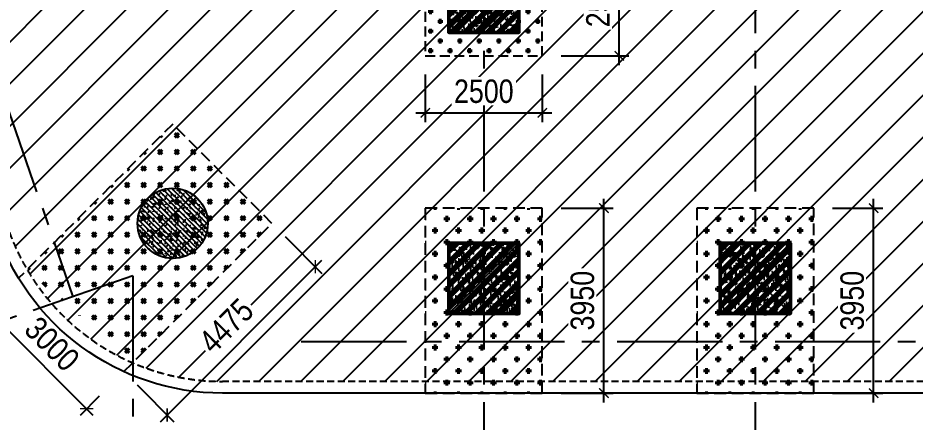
# Model space of a CAD drawing. Header units: millimetres. Extents: x -80883 to 1373228, y -532110 to 182357.
# Drawn here: x 1283684 to 1302852, y -337043 to -328416 of the extents above; entities that cross this region are included whole.
import ezdxf

# ---------------------------------------------------------------- set-up
doc = ezdxf.new("R2010")
doc.units = ezdxf.units.MM
doc.header["$LTSCALE"] = 100
doc.header["$PDMODE"] = 32
doc.header["$PDSIZE"] = 2.5
for name, pattern in [('CENTER2', [1.125, 0.75, -0.125, 0.125, -0.125]), ('DASHED', [4.5, 3, -1.5]), ('HIDDEN', [0.375, 0.25, -0.125])]:
    doc.linetypes.add(name, pattern=pattern)
doc.layers.add('0-Hatch', color=250, linetype='Continuous', lineweight=40)
doc.layers.add('KT-Net cot vach', color=6, linetype='Continuous', lineweight=50)
for name, color, linetype in [('0-khuat', 3, 'HIDDEN'), ('ccu11-Khuat', 9, 'DASHED'), ('ccu11-Manh', 8, 'Continuous'), ('ccu12-Hatch', 250, 'Continuous'), ('ccu12-Thay', 7, 'Continuous'), ('ccu12-Truc', 13, 'CENTER2'), ('KC-Betong', 6, 'Continuous'), ('KC2-DIM', 251, 'Continuous')]:
    doc.layers.add(name, color=color, linetype=linetype)
doc.styles.add('Arial Narrow', font='ARIALN.TTF')
doc.dimstyles.new('ccu12-200', dxfattribs={"dimscale": 200, "dimtxt": 2.5, "dimasz": 1, "dimexe": 1, "dimexo": 2, "dimgap": 1, "dimtad": 1, "dimdec": 0, "dimrnd": 5, "dimdsep": 46, "dimtxsty": 'Arial Narrow', "dimblk": 'ARCHTICK', "dimcen": -1, "dimdle": 1, "dimclrd": 256, "dimclre": 256, "dimclrt": 3, "dimadec": 0, "dimazin": 2, "dimtfac": 0.1, "dimtdec": 0, "dimtmove": 0, "dimatfit": 1, "dimldrblk": 'ARCHTICK', "dimfxl": 1, "dimtvp": 0.8333333333333334, "dimtolj": 1, "dimtzin": 12, "dimarcsym": 0})

# ---------------------------------------------------------------- blocks, each defined once
blk = doc.blocks.new('MC3000X3000')
at = {"layer": '0-Hatch', "ltscale": 2}
h = blk.add_hatch(dxfattribs=at)
h.set_pattern_fill('CROSS', color=256, scale=1000, style=0)
h.set_pattern_definition([(360, (0, -4.656612873077393e-10), (250, 250), [125, -375]), (90, (62.5, -62.50000000046566), (-250, 250), [125, -375])])
h.paths.add_polyline_path([(7876789.000000002, 1547059), (7876789.000000002, 1550059), (7873789.000000002, 1550059), (7873789.000000002, 1547059)])
at = {"layer": '0-khuat', "ltscale": 10}
blk.add_lwpolyline([(7873789.000000002, 1547059), (7876789.000000002, 1547059), (7876789.000000002, 1550059), (7873789.000000002, 1550059)], close=True, dxfattribs=at)
blk = doc.blocks.new('MBKC-T1-PN')
at = {"layer": '0-Hatch', "ltscale": 2}
h = blk.add_hatch(dxfattribs=at)
h.set_pattern_fill('CROSS', color=256, scale=1000, angle=135, style=0)
h.set_pattern_definition([(135, (6718055.861161813, -4505725.442572335), (-353.5533905932738, 5.684341886080801e-14), [125, -375]), (225, (6718055.861161813, -4505637.054224686), (-5.684341886080801e-14, -353.5533905932738), [125, -375])])
h.paths.add_polyline_path([(54389.03549052868, -29930.43649240612), (51279.08884405717, -33040.38313887757), (53536.80464432272, -35025.3080257313), (56510.35583408829, -32051.75683596573)])
h = blk.add_hatch(dxfattribs=at)
h.set_pattern_fill('CROSS', color=256, scale=1000.000000000016, angle=90.00000000000001, style=0)
h.set_pattern_definition([(90, (1609595.804172537, -7908515.61660423), (-250.000000000004, 250.0000000000039), [125.000000000002, -375.0000000000059]), (180, (1609658.304172537, -7908453.11660423), (-250.0000000000039, -250.000000000004), [125.000000000002, -375.0000000000059])])
h.paths.add_polyline_path([(62286.80417251051, -31726.61660410499), (59786.80417251051, -31726.61660410499), (59786.80417251051, -35676.61506945355), (62286.80417251051, -35676.61506945355)])
h = blk.add_hatch(dxfattribs=at)
h.set_pattern_fill('CROSS', color=256, scale=1000.000000000016, angle=90.00000000000001, style=0)
h.set_pattern_definition([(90, (1615395.804326333, -7908515.616751778), (-250.000000000004, 250.0000000000039), [125.000000000002, -375.0000000000059]), (180, (1615458.304326333, -7908453.116751778), (-250.0000000000039, -250.000000000004), [125.000000000002, -375.0000000000059])])
h.paths.add_polyline_path([(68086.80432630656, -31726.61675165256), (65586.80432630656, -31726.61675165256), (65586.80432630656, -35676.61521700112), (68086.80432630656, -35676.61521700112)])
at = {"layer": 'ccu12-Hatch', "ltscale": 0.5}
h = blk.add_hatch(dxfattribs=at)
h.set_pattern_fill('ANSI31', color=256, scale=200)
h.set_pattern_definition([(45, (-1232600.871086698, 300749.4537652719), (-449.0128060534577, 449.0128060534577), [])])
edge = h.paths.add_edge_path()
edge.add_arc((39596.5258784194, -12165.34503250691), 24169.46523214078, 82.88137897741478, 110.3519449384467, ccw=False)
edge.add_line((42591.70211395179, 11817.81507882464), (58406.76826363965, 7707.460248947376))
edge.add_arc((57566.76677237987, 4896.279314257787), 2933.997401648627, 22.368302132014207, 73.36346853650582, ccw=False)
edge.add_line((60280.00056402339, 6012.837931064423), (65645.2552123724, -9495.342720050656))
edge.add_arc((69912.35162360128, -7700.789438651875), 4629.096376454211, 202.8094831940485, 267.8461387636046)
edge.add_line((69738.37575314008, -12326.61538209155), (89786.80552536738, -12326.61538209155))
edge.add_line((89786.80552536738, -12326.61538209155), (89786.80552536552, -14486.6249031527))
edge.add_line((89786.80552536552, -14486.6249031527), (90834.7687206131, -14486.62490315287))
edge.add_line((90834.7687206131, -14486.62490315287), (90834.76635349239, -14486.62703115697))
edge.add_line((90834.76635349239, -14486.62703115697), (93582.1413394094, -14486.62703115703))
edge.add_line((93582.1413394094, -14486.62703115703), (93582.14357479545, -14486.50828201312))
edge.add_line((93582.14357479545, -14486.50828201312), (97086.90349016106, -14486.6082508968))
edge.add_line((97086.90349016106, -14486.6082508968), (97086.90349016106, -24426.61538177478))
edge.add_line((97086.90349016106, -24426.61538177478), (89886.80552545143, -24426.6153830188))
edge.add_line((89886.80552545143, -24426.6153830188), (89886.80552545143, -26426.61538159492))
edge.add_line((89886.80552545143, -26426.61538159492), (104609.6535231646, -26426.61538159504))
edge.add_line((104609.6535231646, -26426.61538159504), (105347.4875280627, -29849.06259193434))
edge.add_arc((100503.7394000653, -30535.27201428305), 4892.113990781321, -88.98280526600831, 8.063382661788978, ccw=False)
edge.add_line((100590.5864808073, -35426.61506945355), (55455.55192690738, -35426.61506945355))
edge.add_arc((55461.66778308339, -30567.90211140737), 4858.716807180945, 197.5048071931062, 269.9278795506233, ccw=False)
edge.add_line((50827.94980508671, -32029.33521380113), (46319.23951797537, -19000.21078809898))
edge.add_arc((35342.89111414202, -23363.40948498569), 11811.76223731449, 21.6782725501053, 114.2965891740708)
edge.add_line((30482.82222025329, -12597.84133938845), (15440.22126940242, -17787.66880758357))
edge.add_arc((13548.83679810865, -12297.90464630711), 5806.448636187753, 244.533379235947, 289.01032906862923, ccw=False)
edge.add_arc((51601.22406761372, 27498.46431632899), 60602.85856022522, 217.6298442272399, 228.0027393231647, ccw=False)
edge.add_line((3605.473727127304, -9503.081798993808), (-504.3626536345109, -3435.722267398494))
edge.add_arc((2629.021960851969, -2740.241346217575), 3209.640611350007, 105.4996049737502, 192.5144003469773, ccw=False)
edge.add_line((1771.304140177555, 352.6720043509267), (31190.7288702894, 10495.31749677))
at = {"layer": '0-khuat', "ltscale": 10}
blk.add_lwpolyline([(53344.73795301351, -35217.37471704051), (56510.35583408829, -32051.75683596573), (54389.03549052868, -29930.43649240612), (51096.86313905451, -33222.60884388024)], dxfattribs=at)
for points in [[(62286.80417251051, -35676.61506945355), (62286.80417251051, -31726.61660410499), (59786.80417251051, -31726.61660410499), (59786.80417251051, -35676.61506945355)], [(68086.80432630656, -35676.61521700112), (68086.80432630656, -31726.61675165256), (65586.80432630656, -31726.61675165256), (65586.80432630656, -35676.61521700112)]]:
    blk.add_lwpolyline(points, close=True, dxfattribs=at)
at = {"layer": 'ccu11-Khuat', "ltscale": 0.5, "elevation": -0.1248620286703281}
blk.add_lwpolyline([(100590.5864808073, -35426.61506945355), (55455.55192690738, -35426.61506945355, -0.3269618123751123), (50827.94980508671, -32029.33521380113), (46319.23951797537, -19000.21078809898, 0.4276624970093012), (30482.82222025329, -12597.84133938845), (15440.22126940242, -17787.66880758357, -0.1965409036496166), (11052.14983252855, -17540.17514300876, -0.04529122358984782), (3605.473727127304, -9503.081798993808), (-504.3626536345109, -3435.722267398494, -0.3990343803495413), (1771.304140177555, 352.6720043509267), (31190.7288702894, 10495.31749677, -0.1204403028230274), (42591.70211395179, 11817.81507882464), (58406.76826363965, 7707.460248947376, -0.2262547279600852), (60280.00056402339, 6012.837931064423), (65645.2552123724, -9495.342720050656, 0.2916469557633262), (69738.37575314008, -12326.61538209155), (89786.80552536738, -12326.61538209155)], format="xyb", dxfattribs=at)
at = {"layer": 'ccu12-Thay', "ltscale": 0.5, "elevation": -0.1248620286703281}
blk.add_lwpolyline([(100592.7780615496, -35676.61506945355), (55455.39655799186, -35676.61506945355, -0.3267809868965265), (50590.58009542292, -32107.86709642987), (46084.84347490547, -19087.33587578748, 0.427810969143063), (30575.27555690287, -12830.40478876728), (15521.75718290871, -18023.99886239826, -0.1981128104978065), (10911.61054585082, -17750.02456894092, -0.0454709095100691), (3402.789631705265, -9649.635404628643), (-737.5713195712306, -3537.212389550812, -0.4024491153328594), (1696.951964988839, 591.4787324376521), (31106.50964570185, 10730.72245935566)], format="xyb", dxfattribs=at)
at = {"layer": '0-khuat', "linetype": 'HIDDEN', "ltscale": 10, "xscale": 0.8333333333333373, "yscale": 0.8333333333333373, "zscale": 0.8333333333333373, "rotation": 90}
blk.add_blockref('MC3000X3000', (1351502.637806758, -6589967.449499353), dxfattribs=at)
blk = doc.blocks.new('Grid-ST-flat-3')
at = {"layer": 'ccu12-Truc', "ltscale": 30}
for p, q in [((343189.8455156267, -39014.65546948352), (361219.3016763728, -91236.39007851167)), ((369999.3874795341, -69862.92378625314), (369999.3874795341, -104409.5824195731)), ((375799.3874795341, -69862.92378625314), (375799.3874795341, -104409.5824195731)), ((362499.3874795341, -90794.44285003131), (320490.9257493084, -105297.7856638855)), ((362499.3874795341, -90794.44285003131), (362499.3874795341, -104409.5824195731)), ((366096.2468389729, -92196.27186136931), (425824.0468604038, -92196.27186137077))]:
    blk.add_line(p, q, dxfattribs=at)
blk = doc.blocks.new('*U151')
h = blk.add_hatch()
h.set_pattern_fill('VATLIEU04', color=250, scale=40, style=0, pattern_type=2)
h.set_pattern_definition([(49.99999999999999, (550, -550), (286.9040730403014, -25.10085399303804), [30, -330]), (355, (550, -550), (-55.50053344520001, 300.8768534800047), [24, -264]), (100.4514, (573.908672, -552.091736), (231.4037526856086, 275.7758168243814), [25.496076, -280.4568448]), (46.18420000000001, (550, -470), (426.8964194502578, -66.20760573160723), [45, -495]), (96.6356, (585.574698, -475.5173228), (373.8650822194813, 389.6471483601767), [38.2441152, -420.6852]), (351.1842, (550, -470), (373.8647780534509, 389.6474403701299), [36, -396]), (21, (590, -490), (238.7628208473847, -161.0475562661355), [30, -330]), (326.0000000000001, (590, -490), (97.32613276863269, 290.0600180187412), [24, -264]), (71.4514, (609.8968932, -503.4206424), (336.089051432596, 129.012198683981), [25.496076, -280.4568448]), (37.50000000000001, (550, -550), (4.863942126916267, 133.1575415325246), [0, -260.8, 0, -268, 0, -265]), (7.499999999999999, (550, -550), (105.2278149768594, 157.7646847529441), [0, -152.8, 0, -254.8, 0, -101]), (327.5, (460.8, -550), (213.5289744689636, -9.021948693751902), [0, -100, 0, -312, 0, -414]), (317.5, (420.8, -550), (233.2744677369545, 40.04199293292709), [0, -130, 0, -207.2, 0, -294]), (45, (550, -550), (-120.2081528017131, 120.2081528017131), []), (45, (550, -501), (-120.2081528017131, 120.2081528017131), [])])
h.paths.add_polyline_path([(-475, 475), (1025, 475), (1025, -1025), (-475, -1025)])
at = {"color": 6, "ltscale": 0.25}
blk.add_lwpolyline([(-475, 475), (1025, 475), (1025, -1025), (-475, -1025)], close=True, dxfattribs=at)
at = {"layer": 'Defpoints', "linetype": 'ByBlock', "ltscale": 30}
for p, q in [((1025, 475), (-475, -1025)), ((-475, 475), (1025, -1025))]:
    blk.add_line(p, q, dxfattribs=at)
blk = doc.blocks.new('MBDV-B1-T1-PN')
at = {"layer": 'ccu12-Hatch', "ltscale": 0.5}
h = blk.add_hatch(dxfattribs=at)
h.set_pattern_fill('BETONG', color=256, scale=50, angle=90, pattern_type=2)
h.set_pattern_definition([(90, (-673144.6059733587, 300749.453765272), (-259.8076212, 1.59086285848334e-14), [6.25, -143.75]), (90, (-673155.4312909087, 300749.453765272), (-259.8076212, 1.59086285848334e-14), [6.25, -143.75]), (210, (-673144.6059733587, 300749.453765272), (129.9038105999999, -225.0000000560045), [6.25, -143.75]), (210, (-673150.0186321588, 300758.828765272), (129.9038105999999, -225.0000000560045), [6.25, -143.75]), (90, (-673274.5097839588, 300824.453765272), (-259.8076212, 1.59086285848334e-14), [6.25, -143.75]), (90, (-673285.3351015088, 300824.453765272), (-259.8076212, 1.59086285848334e-14), [6.25, -143.75]), (210, (-673274.5097839588, 300824.453765272), (129.9038105999999, -225.0000000560045), [6.25, -143.75]), (210, (-673279.9224427587, 300833.828765272), (129.9038105999999, -225.0000000560045), [6.25, -143.75]), (150, (-673144.6059733587, 300755.703765272), (-129.9038106, -225.0000000560045), [6.25, -143.75]), (150, (-673150.0186321588, 300746.328765272), (-129.9038106, -225.0000000560045), [6.25, -143.75]), (150, (-673014.7021627587, 300830.703765272), (-129.9038106, -225.0000000560045), [6.25, -143.75]), (150, (-673020.1148215587, 300821.328765272), (-129.9038106, -225.0000000560045), [6.25, -143.75]), (135, (-673144.6059733587, 300749.453765272), (-53.03300858899107, -53.03300858899107), []), (140, (-673144.6059733587, 300749.453765272), (31.37606749129758, 358.6300913003767), [37.5, -412.5]), (85.00000000000001, (-673144.6059733587, 300749.453765272), (-376.0960668500059, -69.37566680649998), [30, -330]), (190.4514, (-673141.9913033587, 300779.339605272), (-344.7197710304768, 289.2546908570108), [31.870095, -350.571056]), (136.1842, (-673244.6059733587, 300749.453765272), (82.75950716450907, 533.6205243128222), [56.24999999999996, -618.7499999999993]), (186.6356, (-673237.7093198587, 300793.922137772), (-487.0589354502208, 467.3313527743517), [47.805144, -525.8565]), (81.18420000000005, (-673244.6059733587, 300749.453765272), (-487.0593004626622, 467.3309725668137), [45, -495]), (111, (-673219.6059733587, 300799.453765272), (201.3094453326694, 298.4535260592309), [37.5, -412.5]), (56.00000000000004, (-673219.6059733587, 300799.453765272), (-362.5750225234265, 121.6576659607909), [30, -330]), (161.4514, (-673202.8301703588, 300824.324881772), (-161.2652483549762, 420.111314290745), [31.87009499999998, -350.5710559999997]), (127.5, (-673144.6059733587, 300749.453765272), (-166.4469269156558, 6.079927658645344), [0, -326, 0, -335, 0, -331.25]), (97.49999999999994, (-673144.6059733587, 300749.453765272), (-197.2058559411801, 131.5347687210743), [0, -191, 0, -318.5, 0, -126.25]), (57.49999999999999, (-673144.6059733587, 300637.953765272), (11.27743586718989, 266.9112180862045), [0, -124.9999999999999, 0, -389.9999999999997, 0, -517.4999999999993]), (47.5, (-673144.6059733587, 300587.953765272), (-50.05249116615884, 291.5930846711931), [0, -162.5, 0, -259, 0, -367.5])])
edge = h.paths.add_edge_path()
edge.add_arc((54389.03565472178, -32051.75711834745), 750, 0, 360)
at = {"layer": 'KC-Betong', "ltscale": 0.5}
blk.add_circle((54389.03565472178, -32051.75711834745, -4.45853799861673e-05), 750, dxfattribs=at)
at = {"layer": 'KT-Net cot vach'}
for p in [(60761.8044734241, -26951.6161660137), (60761.80449052667, -32951.6170497791, 7.594820233756635e-05), (66561.80449052667, -32951.61704353063, 7.594818160147295e-05)]:
    blk.add_blockref('*U151', p, dxfattribs=at)
blk = doc.blocks.new('_ARCHTICK')
at = {"color": 0, "linetype": 'ByBlock', "const_width": 0.15}
blk.add_lwpolyline([(-0.5, -0.5), (0.5, 0.5)], dxfattribs=at)
blk = doc.blocks.new('*D1268')
at = {"layer": 'Defpoints', "color": 0, "ltscale": 0.5, "transparency": 16777216}
for p in [(1283580.209082516, -334089.5877523887), (1283031.248751956, -334638.5480829485), (1285701.529426076, -336210.9080959483)]:
    blk.add_point(p, dxfattribs=at)
at = {"layer": 'KC2-DIM', "lineweight": -2, "ltscale": 0.5, "transparency": 16777216}
for p, q in [((1283297.366370041, -334372.4304648633), (1282889.827395719, -334779.9694391858)), ((1285293.990451753, -336901.2897827455), (1282889.827395719, -334497.1267267112)), ((1285418.686713601, -336493.7508084229), (1285011.147739279, -336901.2897827454))]:
    blk.add_line(p, q, dxfattribs=at)
at = {"layer": 'KC2-DIM', "lineweight": -2, "ltscale": 0.5, "transparency": 16777216, "xscale": 200, "yscale": 200, "zscale": 200}
for p, rotation in [((1283031.248751956, -334638.5480829485), 134.9999999999992), ((1285152.569095516, -336759.8684265081), 314.9999999999992)]:
    blk.add_blockref('_ARCHTICK', p, dxfattribs=dict(at, rotation=rotation))
at = {"layer": 'KC2-DIM', "color": 3, "ltscale": 0.5, "transparency": 16777216, "insert": (1284413.845090928, -335377.2720875366), "char_height": 500, "attachment_point": 5, "rotation": 314.99999999999926, "style": 'Arial Narrow', "bg_fill": 3, "box_fill_scale": 1.1, "bg_fill_color": 256, "bg_fill_true_color": 13158600, "bg_fill_transparency": 0}
blk.add_mtext('\\A1;3000', dxfattribs=at)
blk = doc.blocks.new('*D1269')
at = {"layer": 'Defpoints', "color": 0, "ltscale": 0.5, "transparency": 16777216}
for p in [(1289111.226920787, -332801.2106012392), (1290038.193409104, -333728.1770895571), (1285945.609039711, -335966.8284823124)]:
    blk.add_point(p, dxfattribs=at)
at = {"layer": 'KC2-DIM', "lineweight": -2, "ltscale": 0.5, "transparency": 16777216}
for p, q in [((1289394.069633262, -333084.053313714), (1290179.614765341, -333869.5984457944)), ((1286731.154171791, -337035.2163268675), (1290179.614765342, -333586.7557333198)), ((1286228.451752186, -336249.6711947871), (1287013.996884266, -337035.2163268676))]:
    blk.add_line(p, q, dxfattribs=at)
at = {"layer": 'KC2-DIM', "lineweight": -2, "ltscale": 0.5, "transparency": 16777216, "xscale": 200, "yscale": 200, "zscale": 200}
for p, rotation in [((1290038.193409104, -333728.1770895571), 44.9999999999747), ((1286872.575528028, -336893.7949706302), 224.9999999999747)]:
    blk.add_blockref('_ARCHTICK', p, dxfattribs=dict(at, rotation=rotation))
at = {"layer": 'KC2-DIM', "color": 3, "ltscale": 0.5, "transparency": 16777216, "insert": (1288134.171807631, -334989.7733691583), "char_height": 500, "attachment_point": 5, "rotation": 44.999999999974705, "style": 'Arial Narrow', "bg_fill": 3, "box_fill_scale": 1.1, "bg_fill_color": 256, "bg_fill_true_color": 13158600, "bg_fill_transparency": 0}
blk.add_mtext('\\A1;4475', dxfattribs=at)
blk = doc.blocks.new('*D1273')
at = {"layer": 'Defpoints', "color": 0, "ltscale": 0.5, "transparency": 16777216}
for p in [(1294887.675259209, -332476.070369377), (1296202.388487418, -332476.070369377), (1294887.675259209, -336426.0688347255)]:
    blk.add_point(p, dxfattribs=at)
at = {"layer": 'KC2-DIM', "lineweight": -2, "ltscale": 0.5, "transparency": 16777216}
for p, q in [((1296202.388487418, -336626.0688347255), (1296202.388487418, -332276.070369377)), ((1295287.675259209, -332476.070369377), (1296402.388487418, -332476.070369377)), ((1295287.675259209, -336426.0688347255), (1296402.388487418, -336426.0688347255))]:
    blk.add_line(p, q, dxfattribs=at)
at = {"layer": 'KC2-DIM', "lineweight": -2, "ltscale": 0.5, "transparency": 16777216, "xscale": 200, "yscale": 200, "zscale": 200}
for p, rotation in [((1296202.388487418, -332476.070369377), 90), ((1296202.388487418, -336426.0688347255), 270)]:
    blk.add_blockref('_ARCHTICK', p, dxfattribs=dict(at, rotation=rotation))
at = {"layer": 'KC2-DIM', "color": 3, "ltscale": 0.5, "transparency": 16777216, "insert": (1295747.101993557, -334451.0696020516), "char_height": 500, "attachment_point": 5, "rotation": 90, "style": 'Arial Narrow', "bg_fill": 3, "box_fill_scale": 1.1, "bg_fill_color": 256, "bg_fill_true_color": 13158600, "bg_fill_transparency": 0}
blk.add_mtext('\\A1;3950', dxfattribs=at)
blk = doc.blocks.new('*D1271')
at = {"layer": 'Defpoints', "color": 0, "ltscale": 0.5, "transparency": 16777216}
for p in [(1300687.675413005, -332476.0705169245), (1301966.048324694, -332476.0705169245), (1300687.675413005, -336426.0689822731)]:
    blk.add_point(p, dxfattribs=at)
at = {"layer": 'KC2-DIM', "lineweight": -2, "ltscale": 0.5, "transparency": 16777216}
for p, q in [((1301966.048324694, -336626.0689822731), (1301966.048324694, -332276.0705169245)), ((1301087.675413005, -332476.0705169245), (1302166.048324694, -332476.0705169245)), ((1301087.675413005, -336426.0689822731), (1302166.048324694, -336426.0689822731))]:
    blk.add_line(p, q, dxfattribs=at)
at = {"layer": 'KC2-DIM', "lineweight": -2, "ltscale": 0.5, "transparency": 16777216, "xscale": 200, "yscale": 200, "zscale": 200}
for p, rotation in [((1301966.048324694, -332476.0705169245), 90), ((1301966.048324694, -336426.0689822731), 270)]:
    blk.add_blockref('_ARCHTICK', p, dxfattribs=dict(at, rotation=rotation))
at = {"layer": 'KC2-DIM', "color": 3, "ltscale": 0.5, "transparency": 16777216, "insert": (1301510.761830833, -334451.0697495991), "char_height": 500, "attachment_point": 5, "rotation": 90, "style": 'Arial Narrow', "bg_fill": 3, "box_fill_scale": 1.1, "bg_fill_color": 256, "bg_fill_true_color": 13158600, "bg_fill_transparency": 0}
blk.add_mtext('\\A1;3950', dxfattribs=at)
blk = doc.blocks.new('*D1290')
at = {"layer": 'Defpoints', "color": 0, "ltscale": 0.5, "transparency": 16777216}
for p in [(1292387.675731458, -329226.0699312077), (1294887.675731458, -329226.0699312077), (1294887.675731458, -330438.751607653)]:
    blk.add_point(p, dxfattribs=at)
at = {"layer": 'KC2-DIM', "lineweight": -2, "ltscale": 0.5, "transparency": 16777216}
for p, q in [((1292387.675731458, -329626.0699312077), (1292387.675731458, -330638.751607653)), ((1294887.675731458, -329626.0699312077), (1294887.675731458, -330638.751607653)), ((1292187.675731458, -330438.751607653), (1295087.675731458, -330438.751607653))]:
    blk.add_line(p, q, dxfattribs=at)
at = {"layer": 'KC2-DIM', "lineweight": -2, "ltscale": 0.5, "transparency": 16777216, "xscale": 200, "yscale": 200, "zscale": 200, "rotation": 180}
blk.add_blockref('_ARCHTICK', (1292387.675731458, -330438.751607653), dxfattribs=at)
at = {"layer": 'KC2-DIM', "lineweight": -2, "ltscale": 0.5, "transparency": 16777216, "xscale": 200, "yscale": 200, "zscale": 200}
blk.add_blockref('_ARCHTICK', (1294887.675731458, -330438.751607653), dxfattribs=at)
at = {"layer": 'KC2-DIM', "color": 3, "ltscale": 0.5, "transparency": 16777216, "insert": (1293637.675731458, -329983.4651137922), "char_height": 500, "attachment_point": 5, "style": 'Arial Narrow', "bg_fill": 3, "box_fill_scale": 1.1, "bg_fill_color": 256, "bg_fill_true_color": 13158600, "bg_fill_transparency": 0}
blk.add_mtext('\\A1;2500', dxfattribs=at)
blk = doc.blocks.new('*D1291')
at = {"layer": 'Defpoints', "color": 0, "ltscale": 0.5, "transparency": 16777216}
for p in [(1294887.675259646, -326726.0699312856), (1296533.320617598, -326726.0699312856), (1294887.675731459, -329226.0699312078)]:
    blk.add_point(p, dxfattribs=at)
at = {"layer": 'KC2-DIM', "lineweight": -2, "ltscale": 0.5, "transparency": 16777216}
for p, q in [((1296533.320617598, -329426.0699312078), (1296533.320617598, -326526.0699312856)), ((1295287.675259646, -326726.0699312856), (1296733.320617598, -326726.0699312856)), ((1295287.675731459, -329226.0699312078), (1296733.320617598, -329226.0699312078))]:
    blk.add_line(p, q, dxfattribs=at)
at = {"layer": 'KC2-DIM', "lineweight": -2, "ltscale": 0.5, "transparency": 16777216, "xscale": 200, "yscale": 200, "zscale": 200}
for p, rotation in [((1296533.320617598, -326726.0699312856), 90), ((1296533.320617598, -329226.0699312078), 270)]:
    blk.add_blockref('_ARCHTICK', p, dxfattribs=dict(at, rotation=rotation))
at = {"layer": 'KC2-DIM', "color": 3, "ltscale": 0.5, "transparency": 16777216, "insert": (1296078.034123736, -327976.069931247), "char_height": 500, "attachment_point": 5, "rotation": 90, "style": 'Arial Narrow', "bg_fill": 3, "box_fill_scale": 1.1, "bg_fill_color": 256, "bg_fill_true_color": 13158600, "bg_fill_transparency": 0}
blk.add_mtext('\\A1;2500', dxfattribs=at)

msp = doc.modelspace()

# ---------------------------------------------------------------- block references
for name, p in [('MBKC-T1-PN', (1232600.871086698, -300749.4537652719)), ('Grid-ST-flat-3', (923638.2882514866, -243129.7985158589))]:
    msp.add_blockref(name, p)
at = {"layer": 'ccu11-Manh'}
msp.add_blockref('MBDV-B1-T1-PN', (1232600.871086698, -300749.4537652719), dxfattribs=at)

# ---------------------------------------------------------------- next in the draw order: dimensions: what is measured, and where the dimension line sits
at = {"layer": 'KC2-DIM', "ltscale": 0.5}
dim = msp.add_linear_dim(base=(1294887.675731458, -330438.751607653), p1=(1292387.675731458, -329226.0699312077), p2=(1294887.675731458, -329226.0699312077), dimstyle='ccu12-200', override={"dimfxl": 150, "dimtfill": 1}, dxfattribs=at)
dim.commit()
dim.dimension.update_dxf_attribs({"geometry": '*D1290', "text_midpoint": (1293637.675731458, -329983.4651137922)})
for p1, p2, distance, picture, middle in [((1294887.675259209, -336426.0688347254), (1294887.675259209, -332476.0703693769), -1314.7132282089442, '*D1273', (1295747.101993557, -334451.0696020516)), ((1285945.609039711, -335966.8284823123), (1289111.226920787, -332801.2106012392), -1310.9285796438446, '*D1269', (1288134.171807631, -334989.7733691583)), ((1285701.529426076, -336210.9080959483), (1283580.209082516, -334089.5877523886), 776.3471446825885, '*D1268', (1284413.845090928, -335377.2720875366))]:
    dim = msp.add_aligned_dim(p1=p1, p2=p2, distance=distance, dimstyle='ccu12-200', override={"dimfxl": 150, "dimtfill": 1}, dxfattribs=at)
    dim.commit()
    dim.dimension.update_dxf_attribs({"geometry": picture, "text_midpoint": middle})
dim = msp.add_linear_dim(base=(1301966.048324694, -332476.0705169245), p1=(1300687.675413005, -336426.068982273), p2=(1300687.675413005, -332476.0705169244), angle=90, dimstyle='ccu12-200', override={"dimfxl": 150, "dimtfill": 1}, dxfattribs=at)
dim.commit()
dim.dimension.update_dxf_attribs({"geometry": '*D1271', "text_midpoint": (1301510.761830833, -334451.0697495991)})

# ---------------------------------------------------------------- next in the draw order: dimensions: what is measured, and where the dimension line sits
dim = msp.add_linear_dim(base=(1296533.320617598, -326726.0699312856), p1=(1294887.675731458, -329226.0699312077), p2=(1294887.675259646, -326726.0699312855), angle=90, dimstyle='ccu12-200', override={"dimfxl": 150, "dimtfill": 1}, dxfattribs=at)
dim.commit()
dim.dimension.update_dxf_attribs({"geometry": '*D1291', "text_midpoint": (1296078.034123736, -327976.069931247)})

doc.saveas('drawing.dxf')
